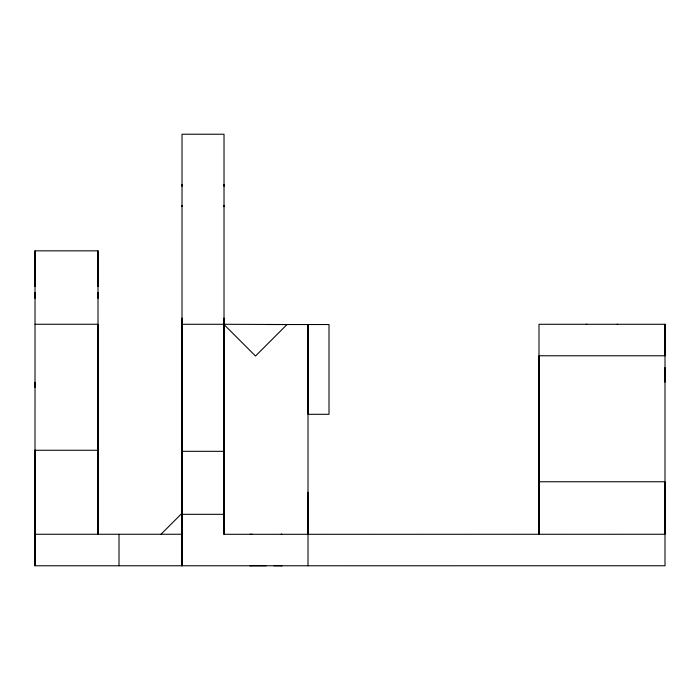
<?xml version="1.0" encoding="UTF-8"?>
<svg xmlns="http://www.w3.org/2000/svg" width="700" height="700" viewBox="0 0 700 700"><rect width="100%" height="100%" fill="white"/><g stroke="black" fill="none" stroke-linecap="round" stroke-linejoin="round"><path stroke-width="1.05" d="M664.991 324.275L664.991 355.775L539 355.775L538.991 534.266L539 324.275L665 324.275L665 565.766L35.009 565.775L35.018 250.845L98.009 250.845L98.009 286.571M98.009 250.845L98.009 534.258L98.009 324.266L35.018 324.266M182.009 206.526L182.026 205.625L182.009 206.404M224.009 206.535L224.017 205.625L224.009 206.412M224.009 514.316L182.009 514.316L182.009 565.758L182.009 324.275L224.009 324.275L224.009 534.301L224.026 134.234L182.026 134.225L182.009 513.258L161.018 534.258M308.009 565.758L308.009 324.529L308.009 414.304L329.009 414.304L329.009 324.529L266.551 324.529M664.991 367.579L664.991 382.226M35.018 292.381L35.018 298.445M35.035 261.1L35.035 263.856M35 387.441L35 382.296M98.009 292.381L98.009 298.445M182.009 330.277L182.009 318.045M224.009 330.286L224.009 318.054M182.018 185.684L182.026 184.625L182.018 186.27M224.009 185.692L224.026 184.634L224.009 186.279M250.793 534.293L250.259 534.301L252.368 534.293M250.801 565.749L250.259 565.749L266.009 565.749M281.225 565.749L281.759 565.749L273.884 565.749M586.25 324.275L586.784 324.275M617.207 324.275L617.741 324.275M35.018 450.266L98.009 450.266M182.009 451.316L224.009 451.316M539 481.766L665 481.766L665 534.266L224.009 534.301M35.009 534.258L182.009 534.258M224.009 324.275L287.009 324.529L255.509 356.029L224.009 324.529M308.009 492.266L308.009 534.258M119.009 534.258L119.009 565.775M35.018 250.845L35.018 286.571M35.018 450.231L35.018 565.758M281.759 534.293L281.225 534.301L281.759 534.293"/></g></svg>
